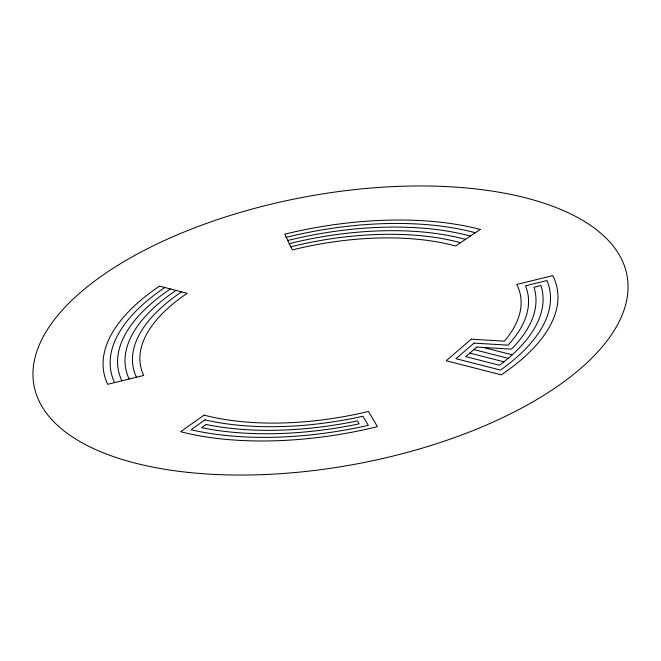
<?xml version="1.0" encoding="UTF-8"?>
<svg xmlns="http://www.w3.org/2000/svg" width="661" height="661" viewBox="0 0 661 661"><rect width="100%" height="100%" fill="white"/><g stroke="black" fill="none" stroke-linecap="round" stroke-linejoin="round"><path stroke-width="0.99" d="M480.349 229.293L455.669 245.999A186.46 84.071 -10.5 0 0 292.36 249.932L284.784 234.151A227.896 102.752 -10.5 0 1 480.299 229.45M483.447 347.463L512.201 354.808M473.887 349.578L508.169 358.345M469.797 353.098L503.938 361.823M159.731 286.163L187.146 293.335A193.194 87.103 -10.5 0 0 143.693 375.465L107.685 384.297A230.499 103.926 -10.5 0 1 159.417 286.188M129.118 378.976A208.273 93.903 -10.5 0 1 175.958 290.435M114.535 382.488A223.352 100.703 -10.5 0 1 164.763 287.535M121.822 380.728A215.816 97.307 -10.5 0 1 170.356 288.981M136.406 377.216A200.729 90.507 -10.5 0 1 181.552 291.881M285.916 237.423A216.618 97.663 -10.5 0 1 475.639 232.854M287.527 240.554A209.074 94.267 -10.5 0 1 470.64 236.142M289.138 243.678A201.539 90.871 -10.5 0 1 465.65 239.431M290.749 246.809A193.995 87.467 -10.5 0 1 460.659 242.719M471.26 339.176L446.2 360.757L501.269 374.837A229.21 103.347 -10.5 0 0 552.778 275.604L516.778 284.437A193.194 87.103 -10.5 0 1 504.384 341.175L471.26 339.176M474.036 343.117L455.958 358.683L500.484 370.069A221.675 99.951 -10.5 0 0 546.961 280.553L525.495 285.816A200.729 90.507 -10.5 0 1 508.003 345.166L474.036 343.117M476.812 347.058L465.716 356.618L499.501 365.252A214.131 96.547 -10.5 0 0 540.888 285.569L533.956 287.271A208.273 93.903 -10.5 0 1 511.383 349.148L476.812 347.058M204.075 415.116L180.651 431.707A230.499 103.926 -10.5 0 0 377.464 426.675L368.441 411.456A193.194 87.103 -10.5 0 1 204.084 415.108M205.009 419.867L191.062 429.749A222.964 100.53 -10.5 0 0 368.326 425.32L362.939 416.232A200.729 90.507 -10.5 0 1 205.017 419.867M206.116 424.502L201.63 427.684A215.42 97.126 -10.5 0 0 359.113 423.85L357.37 420.917A208.273 93.903 -10.5 0 1 206.125 424.502M188.699 472.45A301.573 135.976 -10.5 0 0 627.95 283.181A301.573 135.976 -10.5 0 0 174.851 235.878A301.573 135.976 -10.5 0 0 188.699 472.45"/></g></svg>
